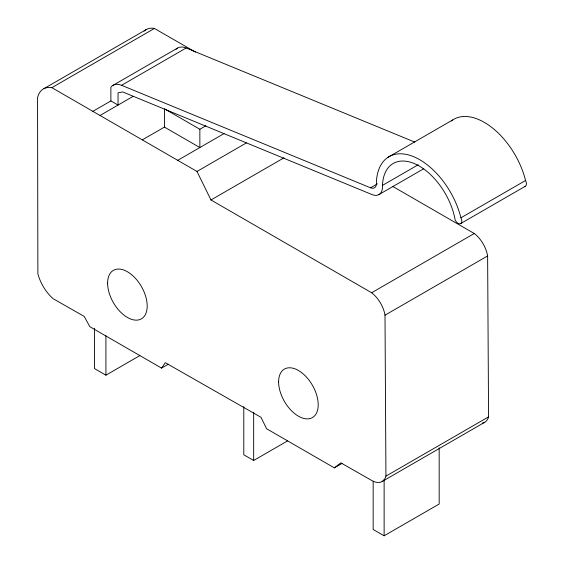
<?xml version="1.0" encoding="UTF-8"?>
<svg xmlns="http://www.w3.org/2000/svg" width="564" height="564" viewBox="0 0 564 564"><rect width="100%" height="100%" fill="white"/><g stroke="black" fill="none" stroke-linecap="round" stroke-linejoin="round"><path stroke-width="0.85" d="M195.482 52.092L154.416 28.454L51.86 87.667A31.316 18.083 60 0 0 37.562 97.713L37.873 273.73A30.992 17.893 60 0 0 53.101 298.673L84.205 316.418L89.817 326.683L161.558 368.109L165.294 362.687L260.984 417.289L266.603 428.753L334.353 467.866L341.953 463.481M334.353 467.866L340.846 462.854L372.268 480.782A20.861 12.041 60 0 0 385.938 476.122L488.565 416.874L487.627 255.929A23.075 13.324 60 0 0 474.268 233.503L392.784 186.458M43.978 88.618L146.598 29.37M112.899 85.411L177.526 48.095M92.863 111.341L110.875 100.935L110.875 87.251A21.256 12.274 60 0 1 121.556 85.312L186.176 47.996L414.829 142.121M100.032 115.479L133.252 96.296M142.297 139.879L164.434 127.097L199.86 147.549L199.86 129.248L164.434 108.796L164.434 127.097M199.86 129.248L205.902 125.758M177.723 160.331L224.042 133.59M51.86 87.667L196.977 171.449L246.39 142.925M196.977 171.449L210.964 199.973L283.939 157.842M387.983 157.307L452.61 119.998M121.556 85.312L370.541 187.805L377.386 183.857M110.875 100.935L118.045 105.073L118.045 92.863L122.684 91.932L372.064 194.587A17.223 9.94 60 0 0 382.462 185.401L418.199 164.766M378.86 194.636L423.719 168.735M94.428 328.262L94.428 368.546L105.919 375.18L139.851 355.588M161.558 368.109L168.403 364.154M382.462 185.401A52.057 30.054 60 0 1 416.07 164.371A52.057 30.054 60 0 1 455.183 220.122A5.33 3.074 60 0 0 460.492 223.689A5.33 3.074 60 0 0 460.922 217.81L525.549 180.494A61.398 35.447 60 0 0 492.64 128.098A61.398 35.447 60 0 0 451.292 120.943M460.492 223.689L525.119 186.381M210.964 199.973L371.648 292.744L474.268 233.503M385.938 476.122L385.008 315.177L487.627 255.929M243.789 406.531L243.789 454.781L253.666 460.478L287.598 440.886M382.054 481.55L484.673 422.302M373.164 481.226L373.164 529.469L384.126 535.8L439.173 504.019L439.173 447.83M154.416 28.454L152.752 28.207A31.316 18.083 60 0 0 144.116 31.112M384.126 479.611L384.126 535.8M253.666 412.192L253.666 460.478M105.919 335.728L105.919 375.18M371.648 292.744A23.075 13.324 60 0 1 385.008 315.177M370.541 187.805A9.835 5.675 60 0 0 376.392 181.77A61.398 35.447 60 0 1 414.096 156.877A61.398 35.447 60 0 1 460.922 217.81M525.549 180.494A5.33 3.074 60 0 1 524.294 186.515M176.116 49.23A21.256 12.274 60 0 1 186.176 47.996M488.565 416.874A20.861 12.041 60 0 1 482.241 423.134M107.604 283.17A28.003 16.166 60 0 0 137.306 320.112A28.003 16.166 60 0 0 137.306 280.519A28.003 16.166 60 0 0 107.604 283.17M278.616 381.899A28.003 16.166 60 0 0 308.311 418.848A28.003 16.166 60 0 0 308.311 379.248A28.003 16.166 60 0 0 278.616 381.899"/></g></svg>
